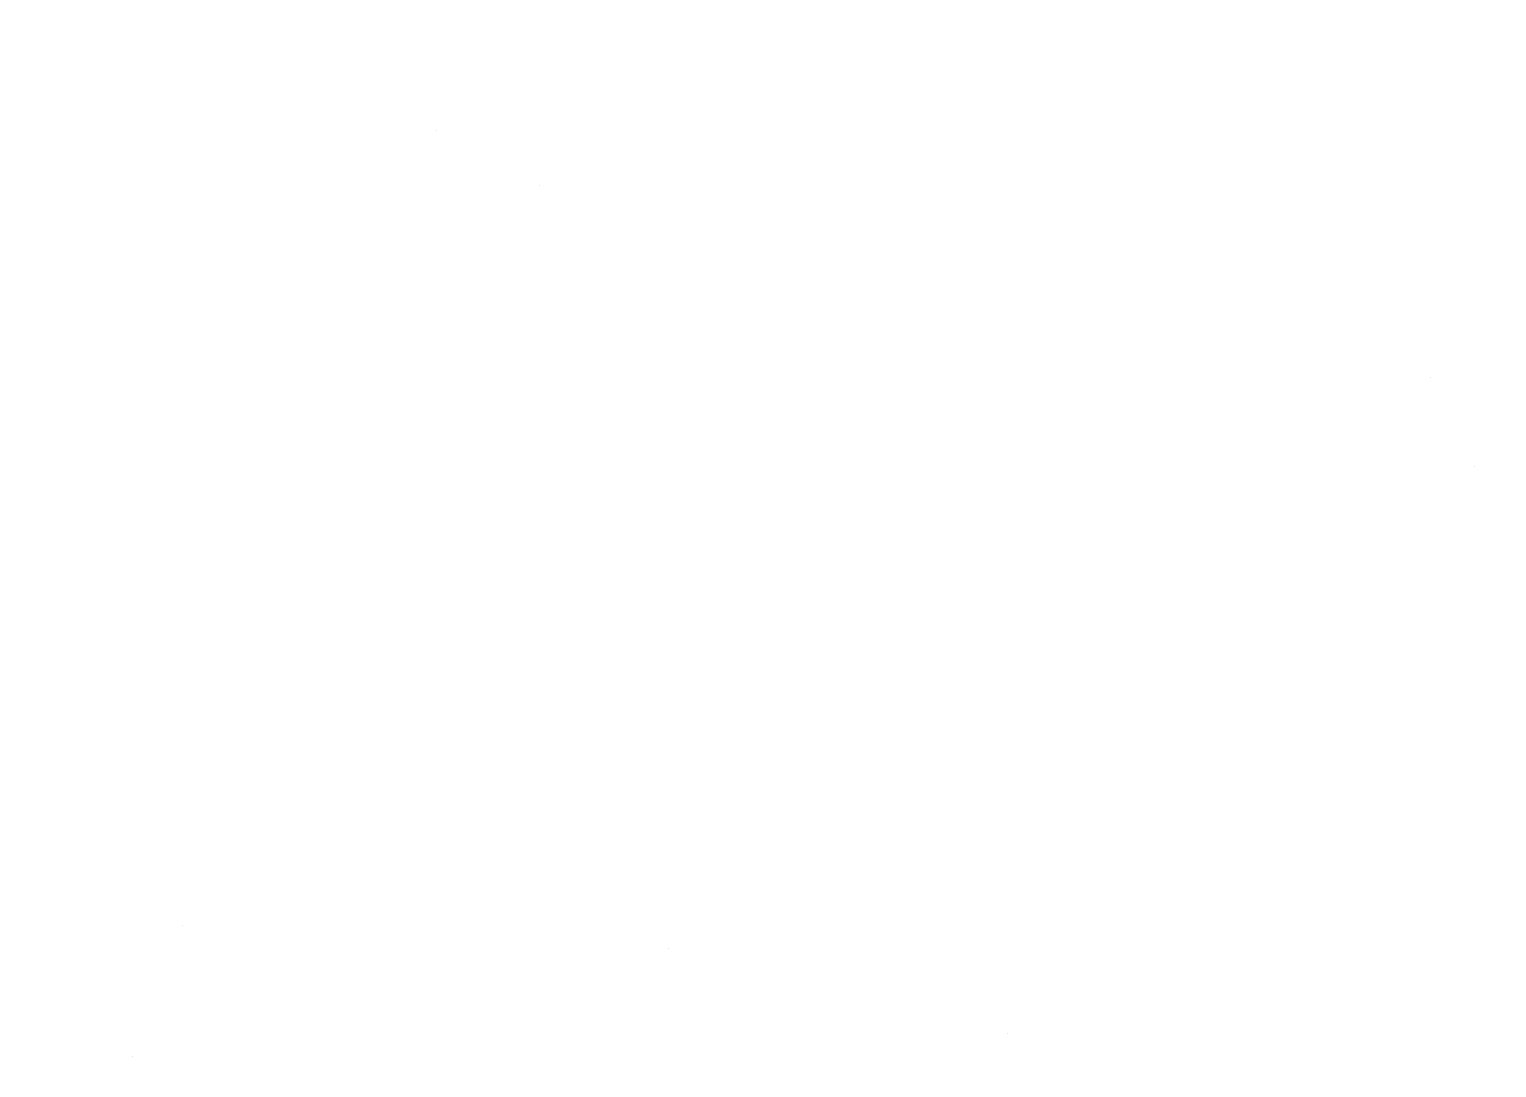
# Model space of a CAD drawing. Extents: x 0.2 to 49.5, y 17.6 to 52.5.
# Drawn here: x 41.946 to 43.471, y 20.409 to 21.488 of the extents above; entities that cross this region are included whole.
import ezdxf

# ---------------------------------------------------------------- set-up
doc = ezdxf.new("R2010")
doc.units = 0
doc.layers.get('0').update_dxf_attribs({"linetype": 'CONTINUOUS'})

msp = doc.modelspace()

# ---------------------------------------------------------------- linework, layer by layer
at = {"color": 7, "const_width": 0.0000000783}
for points in [[(42.1074, 21.3145), (42.1106, 21.2929), (42.1046, 21.2917), (42.099, 21.2909), (42.0939, 21.2907), (42.0865, 21.2912), (42.0803, 21.2926), (42.0753, 21.2949), (42.0713, 21.298), (42.0682, 21.3017), (42.066, 21.306), (42.0645, 21.3123), (42.0636, 21.3219), (42.0633, 21.3349), (42.0633, 21.4181), (42.0471, 21.4181), (42.0471, 21.4372), (42.0633, 21.4372), (42.0633, 21.473), (42.0852, 21.4877), (42.0852, 21.4372), (42.1074, 21.4372), (42.1074, 21.4181), (42.0852, 21.4181), (42.0852, 21.3336), (42.0854, 21.3274), (42.0857, 21.3229), (42.0864, 21.3201), (42.0873, 21.3182), (42.0886, 21.3166), (42.0902, 21.3153), (42.0922, 21.3143), (42.0947, 21.3138), (42.0977, 21.3136), (42.1004, 21.3137), (42.1037, 21.314), (42.1074, 21.3145)], [(42.218, 21.3392), (42.2408, 21.336), (42.2362, 21.3223), (42.2296, 21.3109), (42.2209, 21.3016), (42.2102, 21.2948), (42.1978, 21.2907), (42.1836, 21.2893), (42.1659, 21.2915), (42.1508, 21.298), (42.1383, 21.3089), (42.1291, 21.3236), (42.1235, 21.3419), (42.1216, 21.3637), (42.1235, 21.3862), (42.1291, 21.405), (42.1385, 21.4203), (42.1509, 21.4315), (42.1655, 21.4382), (42.1824, 21.4404), (42.1987, 21.4382), (42.2129, 21.4317), (42.225, 21.4207), (42.2342, 21.4058), (42.2397, 21.3872), (42.2416, 21.3652), (42.2416, 21.3635), (42.2415, 21.3613), (42.2414, 21.3586), (42.1444, 21.3586), (42.1463, 21.344), (42.1503, 21.3318), (42.1565, 21.3221), (42.1644, 21.3151), (42.1735, 21.3109), (42.1837, 21.3095), (42.1914, 21.3103), (42.1983, 21.3126), (42.2044, 21.3166), (42.2098, 21.3222), (42.2143, 21.3297), (42.218, 21.3392)], [(42.2683, 21.2926), (42.2683, 21.4372), (42.2881, 21.4372), (42.2881, 21.4153), (42.2931, 21.4243), (42.2977, 21.4311), (42.3022, 21.4355), (42.3066, 21.4383), (42.3113, 21.4399), (42.3163, 21.4404), (42.3238, 21.4396), (42.3313, 21.4369), (42.339, 21.4325), (42.3314, 21.4098), (42.326, 21.4128), (42.3206, 21.4145), (42.3152, 21.4151), (42.3106, 21.4146), (42.3062, 21.413), (42.3022, 21.4103), (42.2987, 21.4066), (42.296, 21.4022), (42.294, 21.3969), (42.292, 21.3879), (42.2907, 21.3784), (42.2903, 21.3683), (42.2903, 21.2926), (42.2683, 21.2926)], [(42.437, 21.3456), (42.4587, 21.3424), (42.4551, 21.327), (42.449, 21.314), (42.4405, 21.3034), (42.43, 21.2956), (42.418, 21.2909), (42.4045, 21.2893), (42.3879, 21.2915), (42.3736, 21.2979), (42.3616, 21.3087), (42.3526, 21.3235), (42.3472, 21.3421), (42.3453, 21.3643), (42.3461, 21.3793), (42.3485, 21.393), (42.3523, 21.4053), (42.3578, 21.416), (42.3649, 21.4248), (42.3736, 21.4317), (42.3834, 21.4365), (42.3937, 21.4395), (42.4047, 21.4404), (42.4179, 21.4391), (42.4295, 21.4351), (42.4393, 21.4285), (42.4472, 21.4195), (42.453, 21.4082), (42.4566, 21.3947), (42.4352, 21.391), (42.4326, 21.3999), (42.429, 21.4072), (42.4243, 21.4129), (42.4188, 21.417), (42.4125, 21.4195), (42.4055, 21.4203), (42.3951, 21.4188), (42.3861, 21.4144), (42.3784, 21.407), (42.3726, 21.3965), (42.3692, 21.3825), (42.368, 21.365), (42.3691, 21.3474), (42.3725, 21.3333), (42.3781, 21.3227), (42.3854, 21.3153), (42.3942, 21.3109), (42.4043, 21.3095), (42.4125, 21.3105), (42.4197, 21.3134), (42.426, 21.3183), (42.4311, 21.3253), (42.4347, 21.3344), (42.437, 21.3456)], [(42.5666, 21.3392), (42.5894, 21.336), (42.5848, 21.3223), (42.5781, 21.3109), (42.5694, 21.3016), (42.5588, 21.2948), (42.5464, 21.2907), (42.5322, 21.2893), (42.5145, 21.2915), (42.4994, 21.298), (42.4869, 21.3089), (42.4776, 21.3236), (42.4721, 21.3419), (42.4702, 21.3637), (42.4721, 21.3862), (42.4777, 21.405), (42.4871, 21.4203), (42.4995, 21.4315), (42.5141, 21.4382), (42.531, 21.4404), (42.5473, 21.4382), (42.5615, 21.4317), (42.5736, 21.4207), (42.5828, 21.4058), (42.5883, 21.3872), (42.5902, 21.3652), (42.5901, 21.3635), (42.5901, 21.3613), (42.59, 21.3586), (42.493, 21.3586), (42.4949, 21.344), (42.4989, 21.3318), (42.5051, 21.3221), (42.513, 21.3151), (42.5221, 21.3109), (42.5323, 21.3095), (42.54, 21.3103), (42.5469, 21.3126), (42.553, 21.3166), (42.5584, 21.3222), (42.5629, 21.3297), (42.5666, 21.3392)], [(42.6169, 21.2926), (42.6169, 21.4372), (42.6367, 21.4372), (42.6367, 21.4153), (42.6417, 21.4243), (42.6463, 21.4311), (42.6507, 21.4355), (42.6552, 21.4383), (42.6599, 21.4399), (42.6649, 21.4404), (42.6724, 21.4396), (42.6799, 21.4369), (42.6876, 21.4325), (42.68, 21.4098), (42.6746, 21.4128), (42.6692, 21.4145), (42.6638, 21.4151), (42.6591, 21.4146), (42.6548, 21.413), (42.6508, 21.4103), (42.6473, 21.4066), (42.6446, 21.4022), (42.6426, 21.3969), (42.6406, 21.3879), (42.6393, 21.3784), (42.6389, 21.3683), (42.6389, 21.2926), (42.6169, 21.2926)], [(42.7856, 21.3104), (42.7775, 21.3035), (42.7697, 21.298), (42.762, 21.2941), (42.7543, 21.2914), (42.7462, 21.2899), (42.7377, 21.2893), (42.7245, 21.2906), (42.7135, 21.2945), (42.7047, 21.301), (42.6983, 21.3094), (42.6945, 21.3194), (42.6932, 21.3307), (42.6937, 21.3376), (42.6951, 21.3441), (42.6975, 21.3501), (42.7007, 21.3556), (42.7045, 21.3603), (42.7089, 21.3642), (42.7138, 21.3675), (42.7191, 21.3701), (42.7248, 21.3722), (42.7299, 21.3735), (42.7364, 21.3747), (42.7444, 21.3759), (42.7607, 21.3784), (42.7738, 21.3812), (42.7837, 21.3844), (42.7838, 21.3873), (42.7839, 21.3894), (42.7839, 21.3907), (42.7832, 21.3997), (42.7811, 21.4068), (42.7776, 21.4119), (42.7711, 21.4165), (42.7627, 21.4192), (42.7525, 21.4202), (42.743, 21.4195), (42.7354, 21.4175), (42.7295, 21.4141), (42.725, 21.409), (42.7214, 21.4019), (42.7186, 21.3927), (42.697, 21.3959), (42.6994, 21.4055), (42.7026, 21.4138), (42.7067, 21.4208), (42.7118, 21.4266), (42.7183, 21.4314), (42.7262, 21.4353), (42.7351, 21.4382), (42.7449, 21.4399), (42.7557, 21.4404), (42.7661, 21.44), (42.7751, 21.4385), (42.7828, 21.4361), (42.7891, 21.4329), (42.7942, 21.4293), (42.7981, 21.4251), (42.801, 21.4203), (42.8033, 21.4148), (42.8049, 21.4084), (42.8056, 21.4032), (42.8059, 21.3956), (42.806, 21.3858), (42.806, 21.3532), (42.8062, 21.3332), (42.8067, 21.3188), (42.8075, 21.31), (42.8087, 21.304), (42.8106, 21.2982), (42.813, 21.2926), (42.79, 21.2926), (42.788, 21.298), (42.7865, 21.3039), (42.7856, 21.3104)], [(42.8314, 21.3357), (42.8532, 21.3396), (42.8552, 21.3306), (42.8586, 21.3232), (42.8634, 21.3172), (42.8698, 21.3129), (42.8776, 21.3103), (42.8869, 21.3095), (42.8962, 21.3102), (42.9037, 21.3125), (42.9095, 21.3163), (42.9135, 21.3212), (42.916, 21.3266), (42.9168, 21.3325), (42.9161, 21.3376), (42.9139, 21.342), (42.9103, 21.3456), (42.9058, 21.3479), (42.8983, 21.3507), (42.8878, 21.3539), (42.8733, 21.3582), (42.862, 21.3621), (42.8541, 21.3656), (42.8484, 21.3694), (42.8437, 21.374), (42.8399, 21.3794), (42.8372, 21.3854), (42.8356, 21.3919), (42.8351, 21.3988), (42.8355, 21.4051), (42.8369, 21.411), (42.8391, 21.4167), (42.842, 21.4219), (42.8457, 21.4264), (42.8499, 21.4304), (42.8538, 21.433), (42.8584, 21.4354), (42.8639, 21.4375), (42.87, 21.4391), (42.8764, 21.4401), (42.883, 21.4404), (42.8928, 21.4399), (42.9018, 21.4383), (42.9099, 21.4355), (42.9169, 21.4319), (42.9226, 21.4275), (42.927, 21.4223), (42.9303, 21.4161), (42.9328, 21.4086), (42.9346, 21.3999), (42.913, 21.3966), (42.9114, 21.4035), (42.9086, 21.4093), (42.9045, 21.414), (42.8992, 21.4175), (42.8925, 21.4196), (42.8846, 21.4203), (42.8754, 21.4197), (42.8682, 21.4178), (42.8629, 21.4147), (42.8593, 21.4108), (42.8571, 21.4064), (42.8564, 21.4016), (42.8567, 21.3986), (42.8576, 21.3957), (42.8591, 21.3931), (42.8612, 21.3906), (42.8641, 21.3884), (42.8676, 21.3865), (42.8712, 21.3852), (42.8777, 21.3831), (42.887, 21.3803), (42.9011, 21.3759), (42.9119, 21.3721), (42.9197, 21.3689), (42.9254, 21.3655), (42.9303, 21.3612), (42.9342, 21.356), (42.9371, 21.35), (42.9389, 21.343), (42.9395, 21.3351), (42.9388, 21.3271), (42.9366, 21.3194), (42.933, 21.312), (42.9281, 21.3053), (42.9219, 21.2997), (42.9145, 21.2952), (42.906, 21.292), (42.8969, 21.29), (42.887, 21.2893), (42.8715, 21.2906), (42.8586, 21.2945), (42.8484, 21.301), (42.8406, 21.3101), (42.8349, 21.3217), (42.8314, 21.3357)], [(41.9435, 21.4293), (41.9474, 21.4251), (41.9503, 21.4203), (41.9526, 21.4148), (41.9542, 21.4084), (41.9549, 21.4032), (41.9552, 21.3956), (41.9553, 21.3858), (41.9553, 21.3532), (41.9555, 21.3332), (41.956, 21.3188), (41.9568, 21.31), (41.958, 21.304), (41.9599, 21.2982), (41.9623, 21.2926), (41.9393, 21.2926)], [(42.2183, 21.3788), (42.2167, 21.3899), (42.2139, 21.399), (42.21, 21.4061), (42.2022, 21.414), (42.1931, 21.4187), (42.1826, 21.4203), (42.173, 21.419), (42.1645, 21.4153), (42.1571, 21.409), (42.1512, 21.4006), (42.1474, 21.3905), (42.1456, 21.3788), (42.2183, 21.3788)], [(42.5669, 21.3788), (42.5653, 21.3899), (42.5625, 21.399), (42.5585, 21.4061), (42.5508, 21.414), (42.5417, 21.4187), (42.5312, 21.4203), (42.5216, 21.419), (42.5131, 21.4153), (42.5057, 21.409), (42.4998, 21.4006), (42.496, 21.3905), (42.4942, 21.3788), (42.5669, 21.3788)], [(42.7837, 21.3652), (42.7744, 21.3617), (42.7624, 21.3586), (42.7477, 21.3559), (42.7395, 21.3544), (42.7331, 21.3528), (42.7285, 21.351), (42.725, 21.3489), (42.7221, 21.3462), (42.7198, 21.343), (42.7181, 21.3394), (42.7171, 21.3355), (42.7167, 21.3314), (42.7175, 21.3252), (42.7197, 21.3198), (42.7234, 21.3151), (42.7285, 21.3114), (42.7351, 21.3092), (42.7429, 21.3085), (42.7511, 21.3092), (42.7587, 21.3113), (42.7656, 21.3147), (42.7716, 21.3194), (42.7765, 21.325), (42.7802, 21.3317), (42.7822, 21.3381), (42.7834, 21.3462), (42.7837, 21.3562), (42.7837, 21.3652)], [(42.3795, 20.9991), (42.3795, 21.1987), (42.4016, 21.1987), (42.4016, 20.9991), (42.3795, 20.9991)], [(42.023, 21.0714), (42.0252, 21.0958), (42.0319, 21.1157), (42.0431, 21.1309), (42.0551, 21.1398), (42.0687, 21.1452), (42.084, 21.1469), (42.1008, 21.1448), (42.1154, 21.1383), (42.1279, 21.1274), (42.1373, 21.1127), (42.143, 21.0947), (42.1449, 21.0734), (42.1441, 21.0561), (42.1415, 21.0415), (42.1374, 21.0295), (42.1316, 21.0196), (42.1243, 21.0114), (42.1154, 21.0047), (42.1055, 20.9998), (42.0951, 20.9968), (42.084, 20.9958), (42.0669, 20.998), (42.0522, 21.0045), (42.0398, 21.0153), (42.0305, 21.0302), (42.0249, 21.0489), (42.023, 21.0714)], [(42.3295, 21.0457), (42.3523, 21.0425), (42.3477, 21.0288), (42.3411, 21.0173), (42.3324, 21.0081), (42.3217, 21.0013), (42.3093, 20.9972), (42.2951, 20.9958), (42.2774, 20.998), (42.2623, 21.0045), (42.2498, 21.0154), (42.2405, 21.0301), (42.235, 21.0484), (42.2331, 21.0702), (42.235, 21.0927), (42.2406, 21.1115), (42.25, 21.1268), (42.2624, 21.138), (42.277, 21.1447), (42.2939, 21.1469), (42.3102, 21.1447), (42.3244, 21.1382), (42.3365, 21.1272), (42.3457, 21.1123), (42.3512, 21.0937), (42.3531, 21.0717), (42.3531, 21.07), (42.353, 21.0678), (42.3529, 21.0651), (42.2559, 21.0651), (42.2578, 21.0505), (42.2618, 21.0383), (42.268, 21.0286), (42.2759, 21.0216), (42.285, 21.0174), (42.2952, 21.016), (42.3029, 21.0168), (42.3098, 21.0191), (42.3159, 21.0231), (42.3213, 21.0287), (42.3258, 21.0362), (42.3295, 21.0457)], [(42.5908, 20.9991), (42.5908, 21.0203), (42.5794, 21.0067), (42.5657, 20.9985), (42.5495, 20.9958), (42.542, 20.9964), (42.5348, 20.998), (42.528, 21.0007), (42.5219, 21.0043), (42.5169, 21.0084), (42.5131, 21.013), (42.5102, 21.0184), (42.508, 21.0244), (42.5063, 21.0312), (42.5056, 21.037), (42.5051, 21.0446), (42.505, 21.0541), (42.505, 21.1437), (42.5271, 21.1437), (42.5271, 21.0635), (42.5272, 21.0521), (42.5277, 21.0435), (42.5284, 21.0376), (42.5303, 21.0316), (42.5332, 21.0266), (42.5372, 21.0224), (42.5421, 21.0194), (42.5476, 21.0175), (42.5539, 21.0169), (42.5604, 21.0176), (42.5666, 21.0194), (42.5725, 21.0226), (42.5777, 21.0268), (42.5819, 21.0319), (42.5848, 21.038), (42.5868, 21.0454), (42.588, 21.0548), (42.5884, 21.0662), (42.5884, 21.1437), (42.6105, 21.1437), (42.6105, 20.9991), (42.5908, 20.9991)], [(42.6362, 21.0422), (42.658, 21.0461), (42.66, 21.0371), (42.6634, 21.0297), (42.6683, 21.0237), (42.6746, 21.0194), (42.6824, 21.0168), (42.6917, 21.016), (42.701, 21.0167), (42.7085, 21.019), (42.7143, 21.0228), (42.7184, 21.0277), (42.7208, 21.0331), (42.7216, 21.039), (42.7209, 21.0441), (42.7187, 21.0485), (42.7151, 21.052), (42.7106, 21.0544), (42.7031, 21.0572), (42.6926, 21.0604), (42.6781, 21.0647), (42.6669, 21.0686), (42.659, 21.0721), (42.6532, 21.0759), (42.6485, 21.0804), (42.6447, 21.0859), (42.6421, 21.0919), (42.6404, 21.0984), (42.6399, 21.1053), (42.6403, 21.1116), (42.6417, 21.1175), (42.6439, 21.1232), (42.6469, 21.1284), (42.6505, 21.1329), (42.6547, 21.1369), (42.6586, 21.1395), (42.6632, 21.1419), (42.6688, 21.144), (42.6748, 21.1456), (42.6812, 21.1466), (42.6878, 21.1469), (42.6976, 21.1464), (42.7066, 21.1448), (42.7147, 21.142), (42.7217, 21.1384), (42.7274, 21.134), (42.7318, 21.1288), (42.7351, 21.1226), (42.7376, 21.1151), (42.7394, 21.1064), (42.7178, 21.1031), (42.7162, 21.11), (42.7134, 21.1158), (42.7093, 21.1205), (42.704, 21.124), (42.6973, 21.1261), (42.6894, 21.1268), (42.6802, 21.1262), (42.673, 21.1243), (42.6677, 21.1212), (42.6641, 21.1173), (42.6619, 21.1129), (42.6612, 21.1081), (42.6615, 21.1051), (42.6624, 21.1022), (42.6639, 21.0996), (42.6661, 21.0971), (42.6689, 21.0949), (42.6724, 21.093), (42.676, 21.0917), (42.6825, 21.0896), (42.6919, 21.0868), (42.7059, 21.0824), (42.7168, 21.0786), (42.7245, 21.0754), (42.7302, 21.072), (42.7351, 21.0677), (42.739, 21.0625), (42.742, 21.0565), (42.7437, 21.0495), (42.7443, 21.0416), (42.7436, 21.0336), (42.7414, 21.0259), (42.7379, 21.0185), (42.7329, 21.0118), (42.7268, 21.0062), (42.7193, 21.0017), (42.7109, 20.9985), (42.7017, 20.9965), (42.6919, 20.9958), (42.6763, 20.9971), (42.6634, 21.001), (42.6532, 21.0075), (42.6454, 21.0166), (42.6397, 21.0282), (42.6362, 21.0422)], [(42.7623, 21.0714), (42.7645, 21.0958), (42.7712, 21.1157), (42.7824, 21.1309), (42.7944, 21.1398), (42.808, 21.1452), (42.8233, 21.1469), (42.8401, 21.1448), (42.8547, 21.1383), (42.8672, 21.1274), (42.8766, 21.1127), (42.8823, 21.0947), (42.8842, 21.0734), (42.8834, 21.0561), (42.8809, 21.0415), (42.8767, 21.0295), (42.8709, 21.0196), (42.8636, 21.0114), (42.8547, 21.0047), (42.8449, 20.9998), (42.8344, 20.9968), (42.8233, 20.9958), (42.8063, 20.998), (42.7915, 21.0045), (42.7792, 21.0153), (42.7698, 21.0302), (42.7642, 21.0489), (42.7623, 21.0714)], [(42.9798, 20.9437), (42.9798, 21.1437), (42.9999, 21.1437), (42.9999, 21.1249), (43.0048, 21.1316), (43.0102, 21.1371), (43.0159, 21.1414), (43.0223, 21.1445), (43.0295, 21.1463), (43.0376, 21.1469), (43.0483, 21.1459), (43.0581, 21.1427), (43.067, 21.1374), (43.0748, 21.1302), (43.0812, 21.1212), (43.0863, 21.1105), (43.0899, 21.0986), (43.092, 21.0859), (43.0928, 21.0725), (43.092, 21.0582), (43.0896, 21.0448), (43.0856, 21.0325), (43.0801, 21.0216), (43.0731, 21.0125), (43.0648, 21.0053), (43.0555, 21), (43.0459, 20.9969), (43.036, 20.9958), (43.0289, 20.9964), (43.0223, 20.9981), (43.0162, 21.001), (43.0107, 21.0047), (43.0059, 21.0091), (43.0018, 21.0141), (43.0018, 20.9437), (42.9798, 20.9437)], [(43.2043, 21.0169), (43.1962, 21.01), (43.1883, 21.0045), (43.1807, 21.0006), (43.1729, 20.9979), (43.1648, 20.9964), (43.1563, 20.9958), (43.1432, 20.9971), (43.1322, 21.001), (43.1234, 21.0075), (43.117, 21.0159), (43.1131, 21.0259), (43.1119, 21.0372), (43.1124, 21.0441), (43.1138, 21.0506), (43.1162, 21.0566), (43.1194, 21.0621), (43.1232, 21.0668), (43.1276, 21.0707), (43.1325, 21.074), (43.1378, 21.0766), (43.1435, 21.0787), (43.1485, 21.08), (43.1551, 21.0812), (43.1631, 21.0824), (43.1793, 21.0849), (43.1924, 21.0877), (43.2024, 21.0908), (43.2025, 21.0938), (43.2025, 21.0959), (43.2025, 21.0972), (43.2018, 21.1062), (43.1998, 21.1133), (43.1963, 21.1183), (43.1897, 21.123), (43.1814, 21.1257), (43.1712, 21.1267), (43.1617, 21.126), (43.154, 21.124), (43.1482, 21.1206), (43.1437, 21.1155), (43.14, 21.1084), (43.1372, 21.0992), (43.1157, 21.1024), (43.1181, 21.112), (43.1213, 21.1203), (43.1253, 21.1273), (43.1305, 21.1331), (43.137, 21.1379), (43.1448, 21.1418), (43.1538, 21.1447), (43.1636, 21.1464), (43.1744, 21.1469), (43.1848, 21.1465), (43.1938, 21.145), (43.2014, 21.1426), (43.2078, 21.1394), (43.2129, 21.1358), (43.2168, 21.1316), (43.2197, 21.1268), (43.222, 21.1213), (43.2236, 21.1149), (43.2242, 21.1097), (43.2246, 21.1021), (43.2247, 21.0923), (43.2247, 21.0597), (43.2249, 21.0397), (43.2253, 21.0253), (43.2261, 21.0164), (43.2274, 21.0105), (43.2292, 21.0047), (43.2317, 20.9991), (43.2087, 20.9991), (43.2067, 21.0045), (43.2052, 21.0104), (43.2043, 21.0169)], [(43.2587, 20.9991), (43.2587, 21.1437), (43.2785, 21.1437), (43.2785, 21.1218), (43.2834, 21.1308), (43.2881, 21.1376), (43.2925, 21.142), (43.297, 21.1448), (43.3017, 21.1464), (43.3067, 21.1469), (43.3142, 21.1461), (43.3217, 21.1434), (43.3294, 21.139), (43.3218, 21.1163), (43.3164, 21.1193), (43.311, 21.121), (43.3056, 21.1216), (43.3009, 21.1211), (43.2966, 21.1195), (43.2926, 21.1168), (43.2891, 21.1131), (43.2864, 21.1087), (43.2844, 21.1034), (43.2823, 21.0944), (43.2811, 21.0849), (43.2807, 21.0748), (43.2807, 20.9991), (43.2587, 20.9991)], [(43.4274, 21.0169), (43.4193, 21.01), (43.4114, 21.0045), (43.4038, 21.0006), (43.396, 20.9979), (43.3879, 20.9964), (43.3795, 20.9958), (43.3663, 20.9971), (43.3553, 21.001), (43.3465, 21.0075), (43.3401, 21.0159), (43.3363, 21.0259), (43.335, 21.0372), (43.3355, 21.0441), (43.3369, 21.0506), (43.3393, 21.0566), (43.3425, 21.0621), (43.3463, 21.0668), (43.3507, 21.0707), (43.3556, 21.074), (43.3609, 21.0766), (43.3666, 21.0787), (43.3717, 21.08), (43.3782, 21.0812), (43.3862, 21.0824), (43.4024, 21.0849), (43.4156, 21.0877), (43.4255, 21.0908), (43.4256, 21.0938), (43.4256, 21.0959), (43.4257, 21.0972), (43.425, 21.1062), (43.4229, 21.1133), (43.4194, 21.1183), (43.4129, 21.123), (43.4045, 21.1257), (43.3943, 21.1267), (43.3848, 21.126), (43.3772, 21.124), (43.3713, 21.1206), (43.3668, 21.1155), (43.3632, 21.1084), (43.3604, 21.0992), (43.3388, 21.1024), (43.3412, 21.112), (43.3444, 21.1203), (43.3485, 21.1273), (43.3536, 21.1331), (43.3601, 21.1379), (43.3679, 21.1418), (43.3769, 21.1447), (43.3867, 21.1464), (43.3975, 21.1469), (43.4079, 21.1465), (43.4169, 21.145), (43.4246, 21.1426), (43.4309, 21.1394), (43.436, 21.1358), (43.4399, 21.1316), (43.4428, 21.1268), (43.4451, 21.1213), (43.4467, 21.1149), (43.4473, 21.1097), (43.4477, 21.1021), (43.4478, 21.0923), (43.4478, 21.0597), (43.448, 21.0397), (43.4485, 21.0253), (43.4492, 21.0164), (43.4505, 21.0105), (43.4523, 21.0047), (43.4548, 20.9991), (43.4318, 20.9991), (43.4298, 21.0045), (43.4283, 21.0104), (43.4274, 21.0169)], [(42.0457, 21.0714), (42.0469, 21.0544), (42.0505, 21.0406), (42.0566, 21.0298), (42.0645, 21.0221), (42.0736, 21.0175), (42.084, 21.016), (42.0943, 21.0175), (42.1034, 21.0221), (42.1113, 21.0299), (42.1174, 21.0407), (42.121, 21.0548), (42.1222, 21.0722), (42.121, 21.0886), (42.1174, 21.1022), (42.1113, 21.1128), (42.1034, 21.1205), (42.0943, 21.1251), (42.084, 21.1267), (42.0736, 21.1251), (42.0645, 21.1205), (42.0566, 21.1129), (42.0505, 21.1022), (42.0469, 21.0883), (42.0457, 21.0714)], [(42.3298, 21.0853), (42.3282, 21.0964), (42.3254, 21.1055), (42.3215, 21.1126), (42.3137, 21.1205), (42.3046, 21.1252), (42.2941, 21.1268), (42.2845, 21.1255), (42.276, 21.1218), (42.2686, 21.1155), (42.2627, 21.1071), (42.2589, 21.097), (42.2571, 21.0853), (42.3298, 21.0853)], [(42.785, 21.0714), (42.7862, 21.0544), (42.7898, 21.0406), (42.7959, 21.0298), (42.8038, 21.0221), (42.8129, 21.0175), (42.8233, 21.016), (42.8337, 21.0175), (42.8428, 21.0221), (42.8506, 21.0299), (42.8567, 21.0407), (42.8603, 21.0548), (42.8616, 21.0722), (42.8603, 21.0886), (42.8567, 21.1022), (42.8506, 21.1128), (42.8427, 21.1205), (42.8336, 21.1251), (42.8233, 21.1267), (42.8129, 21.1251), (42.8038, 21.1205), (42.7959, 21.1129), (42.7898, 21.1022), (42.7862, 21.0883), (42.785, 21.0714)], [(42.9998, 21.0706), (43.0009, 21.0536), (43.0043, 21.0398), (43.0099, 21.0293), (43.0172, 21.0219), (43.0254, 21.0175), (43.0346, 21.016), (43.0439, 21.0175), (43.0523, 21.0221), (43.0597, 21.0298), (43.0656, 21.0407), (43.069, 21.055), (43.0702, 21.0726), (43.0691, 21.0895), (43.0657, 21.1033), (43.06, 21.114), (43.0527, 21.1216), (43.0446, 21.1262), (43.0355, 21.1277), (43.0265, 21.1261), (43.0182, 21.1212), (43.0106, 21.1131), (43.0046, 21.1019), (43.001, 21.0877), (42.9998, 21.0706)], [(43.2024, 21.0717), (43.1931, 21.0682), (43.1811, 21.0651), (43.1664, 21.0624), (43.1582, 21.0609), (43.1518, 21.0592), (43.1472, 21.0575), (43.1437, 21.0554), (43.1408, 21.0527), (43.1385, 21.0495), (43.1368, 21.0459), (43.1357, 21.042), (43.1354, 21.0379), (43.1361, 21.0317), (43.1384, 21.0263), (43.1421, 21.0216), (43.1472, 21.0179), (43.1537, 21.0157), (43.1616, 21.015), (43.1698, 21.0157), (43.1774, 21.0178), (43.1843, 21.0212), (43.1903, 21.0259), (43.1952, 21.0315), (43.1989, 21.0382), (43.2008, 21.0446), (43.202, 21.0527), (43.2024, 21.0627), (43.2024, 21.0717)], [(43.4255, 21.0717), (43.4162, 21.0682), (43.4042, 21.0651), (43.3895, 21.0624), (43.3813, 21.0609), (43.3749, 21.0592), (43.3703, 21.0575), (43.3668, 21.0554), (43.3639, 21.0527), (43.3616, 21.0495), (43.3599, 21.0459), (43.3589, 21.042), (43.3585, 21.0379), (43.3593, 21.0317), (43.3615, 21.0263), (43.3652, 21.0216), (43.3703, 21.0179), (43.3768, 21.0157), (43.3847, 21.015), (43.3929, 21.0157), (43.4005, 21.0178), (43.4074, 21.0212), (43.4134, 21.0259), (43.4183, 21.0315), (43.422, 21.0382), (43.424, 21.0446), (43.4251, 21.0527), (43.4255, 21.0627), (43.4255, 21.0717)], [(42.0225, 20.7056), (42.0225, 20.8311), (42.003, 20.8311), (42.003, 20.8502), (42.0225, 20.8502), (42.0225, 20.8656), (42.0228, 20.8744), (42.0235, 20.8816), (42.0248, 20.8872), (42.0275, 20.8932), (42.0312, 20.8983), (42.036, 20.9027), (42.0421, 20.9059), (42.0496, 20.9079), (42.0585, 20.9086), (42.0649, 20.9083), (42.0718, 20.9075), (42.0791, 20.9061), (42.0758, 20.8847), (42.0713, 20.8855), (42.067, 20.886), (42.0628, 20.8861), (42.0568, 20.8856), (42.052, 20.884), (42.0486, 20.8813), (42.0463, 20.8772), (42.0449, 20.8713), (42.0444, 20.8635), (42.0444, 20.8502), (42.0698, 20.8502), (42.0698, 20.8311), (42.0444, 20.8311), (42.0444, 20.7056), (42.0225, 20.7056)], [(42.0871, 20.877), (42.0871, 20.9052), (42.1091, 20.9052), (42.1091, 20.877), (42.0871, 20.877)], [(42.4776, 20.877), (42.4776, 20.9052), (42.4996, 20.9052), (42.4996, 20.877), (42.4776, 20.877)], [(42.8815, 20.7056), (42.8815, 20.9052), (42.9036, 20.9052), (42.9036, 20.7056), (42.8815, 20.7056)], [(42.0871, 20.8502), (42.1091, 20.8502), (42.1091, 20.7056), (42.0871, 20.7056), (42.0871, 20.8502)], [(42.1427, 20.7056), (42.1427, 20.8502), (42.1625, 20.8502), (42.1625, 20.8296), (42.1735, 20.8428), (42.1873, 20.8508), (42.204, 20.8534), (42.2116, 20.8529), (42.2188, 20.8514), (42.2256, 20.8487), (42.2316, 20.8453), (42.2365, 20.8412), (42.2403, 20.8364), (42.2433, 20.831), (42.2456, 20.825), (42.2472, 20.8183), (42.2479, 20.8126), (42.2483, 20.8047), (42.2484, 20.7945), (42.2484, 20.7056), (42.2264, 20.7056), (42.2264, 20.7935), (42.2261, 20.8027), (42.2252, 20.8101), (42.2238, 20.8159), (42.2216, 20.8205), (42.2186, 20.8245), (42.2147, 20.8278), (42.2101, 20.8302), (42.2049, 20.8317), (42.1993, 20.8322), (42.1903, 20.8311), (42.1822, 20.8278), (42.175, 20.8223), (42.1693, 20.8137), (42.1659, 20.8011), (42.1647, 20.7846), (42.1647, 20.7056), (42.1427, 20.7056)], [(42.3431, 20.7487), (42.365, 20.7526), (42.3669, 20.7436), (42.3703, 20.7362), (42.3752, 20.7302), (42.3815, 20.7259), (42.3893, 20.7233), (42.3986, 20.7225), (42.4079, 20.7232), (42.4154, 20.7255), (42.4212, 20.7293), (42.4253, 20.7342), (42.4277, 20.7396), (42.4285, 20.7455), (42.4278, 20.7506), (42.4257, 20.755), (42.4221, 20.7585), (42.4175, 20.7609), (42.41, 20.7637), (42.3995, 20.7669), (42.385, 20.7712), (42.3738, 20.7751), (42.3659, 20.7786), (42.3601, 20.7824), (42.3554, 20.7869), (42.3517, 20.7924), (42.349, 20.7984), (42.3474, 20.8049), (42.3468, 20.8118), (42.3473, 20.8181), (42.3486, 20.824), (42.3508, 20.8297), (42.3538, 20.8349), (42.3574, 20.8394), (42.3616, 20.8434), (42.3655, 20.846), (42.3702, 20.8484), (42.3757, 20.8505), (42.3817, 20.8521), (42.3881, 20.8531), (42.3947, 20.8534), (42.4045, 20.8529), (42.4135, 20.8513), (42.4216, 20.8485), (42.4287, 20.8449), (42.4344, 20.8405), (42.4387, 20.8353), (42.442, 20.8291), (42.4445, 20.8216), (42.4463, 20.8129), (42.4247, 20.8096), (42.4231, 20.8165), (42.4203, 20.8223), (42.4162, 20.827), (42.4109, 20.8305), (42.4042, 20.8326), (42.3963, 20.8333), (42.3872, 20.8327), (42.3799, 20.8308), (42.3746, 20.8277), (42.371, 20.8238), (42.3689, 20.8194), (42.3681, 20.8146), (42.3684, 20.8116), (42.3693, 20.8087), (42.3708, 20.8061), (42.373, 20.8036), (42.3758, 20.8014), (42.3793, 20.7995), (42.3829, 20.7982), (42.3894, 20.7961), (42.3988, 20.7933), (42.4128, 20.7889), (42.4237, 20.7851), (42.4314, 20.7819), (42.4371, 20.7785), (42.442, 20.7742), (42.4459, 20.769), (42.4489, 20.763), (42.4506, 20.756), (42.4512, 20.7481), (42.4505, 20.7401), (42.4484, 20.7324), (42.4448, 20.725), (42.4399, 20.7183), (42.4337, 20.7127), (42.4262, 20.7082), (42.4178, 20.705), (42.4086, 20.703), (42.3988, 20.7023), (42.3832, 20.7036), (42.3703, 20.7075), (42.3601, 20.714), (42.3523, 20.7231), (42.3467, 20.7347), (42.3431, 20.7487)], [(42.4776, 20.8502), (42.4996, 20.8502), (42.4996, 20.7056), (42.4776, 20.7056), (42.4776, 20.8502)], [(42.5332, 20.7056), (42.5332, 20.8502), (42.553, 20.8502), (42.553, 20.8296), (42.564, 20.8428), (42.5778, 20.8508), (42.5944, 20.8534), (42.6021, 20.8529), (42.6093, 20.8514), (42.6161, 20.8487), (42.6221, 20.8453), (42.627, 20.8412), (42.6308, 20.8364), (42.6338, 20.831), (42.6361, 20.825), (42.6377, 20.8183), (42.6384, 20.8126), (42.6388, 20.8047), (42.6389, 20.7945), (42.6389, 20.7056), (42.6169, 20.7056), (42.6169, 20.7935), (42.6166, 20.8027), (42.6157, 20.8101), (42.6143, 20.8159), (42.6121, 20.8205), (42.6091, 20.8245), (42.6052, 20.8278), (42.6005, 20.8302), (42.5954, 20.8317), (42.5898, 20.8322), (42.5808, 20.8311), (42.5727, 20.8278), (42.5655, 20.8223), (42.5598, 20.8137), (42.5564, 20.8011), (42.5552, 20.7846), (42.5552, 20.7056), (42.5332, 20.7056)], [(42.8315, 20.7521), (42.8543, 20.749), (42.8497, 20.7353), (42.843, 20.7238), (42.8343, 20.7146), (42.8237, 20.7078), (42.8113, 20.7037), (42.7971, 20.7023), (42.7794, 20.7045), (42.7643, 20.711), (42.7518, 20.7219), (42.7425, 20.7366), (42.737, 20.7549), (42.7351, 20.7767), (42.737, 20.7992), (42.7426, 20.818), (42.752, 20.8333), (42.7644, 20.8445), (42.779, 20.8512), (42.7959, 20.8534), (42.8122, 20.8512), (42.8264, 20.8447), (42.8385, 20.8337), (42.8477, 20.8188), (42.8532, 20.8002), (42.8551, 20.7782), (42.855, 20.7765), (42.855, 20.7743), (42.8549, 20.7716), (42.7579, 20.7716), (42.7598, 20.757), (42.7638, 20.7448), (42.77, 20.7351), (42.7779, 20.7281), (42.787, 20.7239), (42.7972, 20.7225), (42.8049, 20.7233), (42.8118, 20.7256), (42.8179, 20.7296), (42.8233, 20.7352), (42.8278, 20.7427), (42.8315, 20.7521)], [(43.0924, 20.7585), (43.1141, 20.7554), (43.1105, 20.74), (43.1044, 20.727), (43.0959, 20.7164), (43.0854, 20.7086), (43.0734, 20.7039), (43.0599, 20.7023), (43.0433, 20.7045), (43.029, 20.7109), (43.017, 20.7217), (43.008, 20.7365), (43.0025, 20.7551), (43.0007, 20.7773), (43.0015, 20.7923), (43.0038, 20.806), (43.0077, 20.8183), (43.0132, 20.829), (43.0203, 20.8378), (43.029, 20.8447), (43.0388, 20.8495), (43.0491, 20.8525), (43.06, 20.8534), (43.0733, 20.8521), (43.0849, 20.8481), (43.0947, 20.8415), (43.1026, 20.8325), (43.1084, 20.8212), (43.112, 20.8077), (43.0906, 20.804), (43.088, 20.8129), (43.0844, 20.8202), (43.0797, 20.8259), (43.0742, 20.83), (43.0679, 20.8325), (43.0609, 20.8333), (43.0505, 20.8318), (43.0415, 20.8274), (43.0338, 20.82), (43.028, 20.8094), (43.0246, 20.7954), (43.0234, 20.778), (43.0245, 20.7604), (43.0279, 20.7463), (43.0335, 20.7357), (43.0408, 20.7283), (43.0496, 20.7239), (43.0597, 20.7225), (43.0679, 20.7235), (43.0751, 20.7264), (43.0814, 20.7313), (43.0865, 20.7383), (43.0901, 20.7474), (43.0924, 20.7585)], [(43.1247, 20.7779), (43.127, 20.8023), (43.1337, 20.8222), (43.1448, 20.8374), (43.1568, 20.8463), (43.1705, 20.8517), (43.1858, 20.8534), (43.2026, 20.8513), (43.2172, 20.8448), (43.2296, 20.8339), (43.2391, 20.8192), (43.2448, 20.8012), (43.2466, 20.7799), (43.2458, 20.7626), (43.2433, 20.748), (43.2391, 20.736), (43.2333, 20.7261), (43.226, 20.7179), (43.2172, 20.7112), (43.2073, 20.7063), (43.1968, 20.7033), (43.1858, 20.7023), (43.1687, 20.7045), (43.154, 20.711), (43.1416, 20.7218), (43.1322, 20.7367), (43.1266, 20.7554), (43.1247, 20.7779)], [(43.2725, 20.7056), (43.2725, 20.8502), (43.2924, 20.8502), (43.2924, 20.8296), (43.3033, 20.8428), (43.3171, 20.8508), (43.3338, 20.8534), (43.3414, 20.8529), (43.3486, 20.8514), (43.3554, 20.8487), (43.3614, 20.8453), (43.3663, 20.8412), (43.3702, 20.8364), (43.3731, 20.831), (43.3754, 20.825), (43.377, 20.8183), (43.3777, 20.8126), (43.3781, 20.8047), (43.3782, 20.7945), (43.3782, 20.7056), (43.3562, 20.7056), (43.3562, 20.7935), (43.3559, 20.8027), (43.355, 20.8101), (43.3536, 20.8159), (43.3515, 20.8205), (43.3484, 20.8245), (43.3445, 20.8278), (43.3399, 20.8302), (43.3347, 20.8317), (43.3291, 20.8322), (43.3201, 20.8311), (43.312, 20.8278), (43.3048, 20.8223), (43.2991, 20.8137), (43.2957, 20.8011), (43.2946, 20.7846), (43.2946, 20.7056), (43.2725, 20.7056)], [(42.8318, 20.7918), (42.8302, 20.8029), (42.8274, 20.812), (42.8234, 20.8191), (42.8157, 20.827), (42.8066, 20.8317), (42.7961, 20.8333), (42.7865, 20.832), (42.778, 20.8283), (42.7706, 20.822), (42.7647, 20.8136), (42.7609, 20.8035), (42.7591, 20.7918), (42.8318, 20.7918)], [(43.1474, 20.7779), (43.1486, 20.7609), (43.1522, 20.7471), (43.1583, 20.7363), (43.1662, 20.7286), (43.1754, 20.724), (43.1858, 20.7225), (43.1961, 20.724), (43.2052, 20.7286), (43.2131, 20.7364), (43.2191, 20.7472), (43.2228, 20.7613), (43.224, 20.7787), (43.2228, 20.7951), (43.2191, 20.8087), (43.213, 20.8193), (43.2051, 20.827), (43.196, 20.8316), (43.1858, 20.8332), (43.1754, 20.8316), (43.1662, 20.827), (43.1583, 20.8194), (43.1522, 20.8087), (43.1486, 20.7948), (43.1474, 20.7779)], [(43.4035, 20.7655), (43.4035, 20.7901), (43.4712, 20.7901), (43.4712, 20.7655), (43.4035, 20.7655)], [(42.288, 20.7056), (42.288, 20.7335), (42.3131, 20.7335), (42.3131, 20.7056), (42.3126, 20.696), (42.3109, 20.6877), (42.3082, 20.6807), (42.3043, 20.6749), (42.2991, 20.67), (42.2927, 20.6661), (42.2865, 20.6766), (42.2908, 20.6792), (42.2942, 20.6826), (42.2968, 20.6866), (42.2987, 20.6916), (42.2999, 20.698), (42.3005, 20.7056), (42.288, 20.7056)], [(42.0513, 20.434), (42.0545, 20.4124), (42.0485, 20.4112), (42.0429, 20.4104), (42.0378, 20.4102), (42.0304, 20.4107), (42.0242, 20.4121), (42.0192, 20.4144), (42.0152, 20.4175), (42.0121, 20.4212), (42.0099, 20.4255), (42.0084, 20.4318), (42.0075, 20.4414), (42.0072, 20.4544), (42.0072, 20.5376), (41.991, 20.5376), (41.991, 20.5567), (42.0072, 20.5567), (42.0072, 20.5925), (42.0291, 20.6072), (42.0291, 20.5567), (42.0513, 20.5567), (42.0513, 20.5376), (42.0291, 20.5376), (42.0291, 20.4531), (42.0292, 20.4469), (42.0296, 20.4424), (42.0303, 20.4396), (42.0312, 20.4377), (42.0325, 20.4361), (42.0341, 20.4348), (42.0361, 20.4338), (42.0386, 20.4333), (42.0416, 20.4331), (42.0443, 20.4332), (42.0475, 20.4335), (42.0513, 20.434)], [(42.5256, 20.434), (42.5288, 20.4124), (42.5228, 20.4112), (42.5172, 20.4104), (42.5121, 20.4102), (42.5047, 20.4107), (42.4985, 20.4121), (42.4935, 20.4144), (42.4895, 20.4175), (42.4864, 20.4212), (42.4842, 20.4255), (42.4827, 20.4318), (42.4818, 20.4414), (42.4815, 20.4544), (42.4815, 20.5376), (42.4653, 20.5376), (42.4653, 20.5567), (42.4815, 20.5567), (42.4815, 20.5925), (42.5034, 20.6072), (42.5034, 20.5567), (42.5256, 20.5567), (42.5256, 20.5376), (42.5034, 20.5376), (42.5034, 20.4531), (42.5035, 20.4469), (42.5039, 20.4424), (42.5046, 20.4396), (42.5055, 20.4377), (42.5068, 20.4361), (42.5084, 20.4348), (42.5104, 20.4338), (42.5129, 20.4333), (42.5159, 20.4331), (42.5186, 20.4332), (42.5218, 20.4335), (42.5256, 20.434)], [(42.6308, 20.5835), (42.6308, 20.6117), (42.6529, 20.6117), (42.6529, 20.5835), (42.6308, 20.5835)], [(42.8601, 20.434), (42.8633, 20.4124), (42.8573, 20.4112), (42.8517, 20.4104), (42.8466, 20.4102), (42.8392, 20.4107), (42.833, 20.4121), (42.828, 20.4144), (42.824, 20.4175), (42.8209, 20.4212), (42.8187, 20.4255), (42.8172, 20.4318), (42.8163, 20.4414), (42.816, 20.4544), (42.816, 20.5376), (42.7998, 20.5376), (42.7998, 20.5567), (42.816, 20.5567), (42.816, 20.5925), (42.8379, 20.6072), (42.8379, 20.5567), (42.8601, 20.5567), (42.8601, 20.5376), (42.8379, 20.5376), (42.8379, 20.4531), (42.838, 20.4469), (42.8384, 20.4424), (42.8391, 20.4396), (42.84, 20.4377), (42.8413, 20.4361), (42.8429, 20.4348), (42.8449, 20.4338), (42.8474, 20.4333), (42.8504, 20.4331), (42.8531, 20.4332), (42.8563, 20.4335), (42.8601, 20.434)], [(43.1753, 20.4121), (43.1753, 20.4303), (43.1658, 20.4184), (43.1537, 20.4112), (43.1389, 20.4088), (43.1289, 20.4099), (43.1193, 20.4131), (43.1103, 20.4184), (43.1023, 20.4255), (43.0956, 20.4344), (43.0901, 20.445), (43.0861, 20.4569), (43.0838, 20.47), (43.083, 20.4842), (43.0837, 20.4982), (43.0858, 20.5113), (43.0894, 20.5235), (43.0945, 20.5344), (43.101, 20.5434), (43.1089, 20.5505), (43.1179, 20.5558), (43.1276, 20.5589), (43.138, 20.5599), (43.1455, 20.5593), (43.1525, 20.5575), (43.1589, 20.5544), (43.1647, 20.5504), (43.1696, 20.5456), (43.1739, 20.5401), (43.1739, 20.6117), (43.1958, 20.6117), (43.1958, 20.4121), (43.1753, 20.4121)], [(41.9397, 20.5578), (41.9465, 20.5552), (41.9525, 20.5518), (41.9574, 20.5477), (41.9612, 20.5429), (41.9642, 20.5375), (41.9665, 20.5315), (41.9681, 20.5248), (41.9688, 20.5191), (41.9692, 20.5112), (41.9693, 20.501), (41.9693, 20.4121), (41.9473, 20.4121), (41.9473, 20.5), (41.947, 20.5092), (41.9461, 20.5166)], [(42.0646, 20.4844), (42.0669, 20.5088), (42.0736, 20.5287), (42.0847, 20.5439), (42.0967, 20.5528), (42.1104, 20.5582), (42.1257, 20.5599), (42.1425, 20.5578), (42.1571, 20.5513), (42.1695, 20.5404), (42.179, 20.5257), (42.1847, 20.5077), (42.1866, 20.4864), (42.1857, 20.4691), (42.1832, 20.4545), (42.179, 20.4425), (42.1732, 20.4326), (42.1659, 20.4244), (42.1571, 20.4177), (42.1472, 20.4128), (42.1367, 20.4098), (42.1257, 20.4088), (42.1086, 20.411), (42.0939, 20.4175), (42.0815, 20.4283), (42.0721, 20.4432), (42.0665, 20.4619), (42.0646, 20.4844)], [(42.3015, 20.4586), (42.3243, 20.4555), (42.3197, 20.4418), (42.313, 20.4303), (42.3043, 20.4211), (42.2937, 20.4143), (42.2813, 20.4102), (42.2671, 20.4088), (42.2493, 20.411), (42.2342, 20.4175), (42.2218, 20.4284), (42.2125, 20.4431), (42.2069, 20.4614), (42.2051, 20.4832), (42.2069, 20.5057), (42.2126, 20.5245), (42.222, 20.5398), (42.2344, 20.551), (42.249, 20.5577), (42.2658, 20.5599), (42.2822, 20.5577), (42.2964, 20.5512), (42.3085, 20.5402), (42.3177, 20.5253), (42.3232, 20.5067), (42.325, 20.4847), (42.325, 20.483), (42.325, 20.4808), (42.3249, 20.4781), (42.2278, 20.4781), (42.2297, 20.4635), (42.2338, 20.4513), (42.24, 20.4416), (42.2478, 20.4346), (42.2569, 20.4304), (42.2672, 20.429), (42.2749, 20.4298), (42.2818, 20.4321), (42.2879, 20.436), (42.2932, 20.4417), (42.2977, 20.4492), (42.3015, 20.4586)], [(42.3431, 20.4552), (42.365, 20.4591), (42.3669, 20.4501), (42.3703, 20.4427), (42.3752, 20.4367), (42.3815, 20.4324), (42.3893, 20.4298), (42.3986, 20.429), (42.4079, 20.4297), (42.4154, 20.432), (42.4212, 20.4358), (42.4253, 20.4407), (42.4277, 20.4461), (42.4285, 20.452), (42.4278, 20.4571), (42.4257, 20.4615), (42.4221, 20.465), (42.4175, 20.4674), (42.41, 20.4702), (42.3995, 20.4734), (42.385, 20.4777), (42.3738, 20.4816), (42.3659, 20.4851), (42.3601, 20.4889), (42.3554, 20.4934), (42.3517, 20.4989), (42.349, 20.5049), (42.3474, 20.5114), (42.3468, 20.5183), (42.3473, 20.5246), (42.3486, 20.5305), (42.3508, 20.5362), (42.3538, 20.5414), (42.3574, 20.5459), (42.3616, 20.5499), (42.3655, 20.5525), (42.3702, 20.5549), (42.3757, 20.557), (42.3817, 20.5586), (42.3881, 20.5596), (42.3947, 20.5599), (42.4045, 20.5594), (42.4135, 20.5578), (42.4216, 20.555), (42.4287, 20.5514), (42.4344, 20.547), (42.4387, 20.5418), (42.442, 20.5356), (42.4445, 20.5281), (42.4463, 20.5194), (42.4247, 20.5161), (42.4231, 20.523), (42.4203, 20.5288), (42.4162, 20.5335), (42.4109, 20.537), (42.4042, 20.5391), (42.3963, 20.5398), (42.3872, 20.5392), (42.3799, 20.5373), (42.3746, 20.5342), (42.371, 20.5303), (42.3689, 20.5259), (42.3681, 20.5211), (42.3684, 20.5181), (42.3693, 20.5152), (42.3708, 20.5126), (42.373, 20.5101), (42.3758, 20.5079), (42.3793, 20.506), (42.3829, 20.5047), (42.3894, 20.5026), (42.3988, 20.4998), (42.4128, 20.4954), (42.4237, 20.4916), (42.4314, 20.4884), (42.4371, 20.485), (42.442, 20.4807), (42.4459, 20.4755), (42.4489, 20.4694), (42.4506, 20.4625), (42.4512, 20.4546), (42.4505, 20.4466), (42.4484, 20.4389), (42.4448, 20.4315), (42.4399, 20.4248), (42.4337, 20.4192), (42.4262, 20.4147), (42.4178, 20.4115), (42.4086, 20.4095), (42.3988, 20.4088), (42.3832, 20.4101), (42.3703, 20.414), (42.3601, 20.4205), (42.3523, 20.4296), (42.3467, 20.4412), (42.3431, 20.4552)], [(42.5469, 20.4121), (42.5469, 20.5567), (42.5668, 20.5567), (42.5668, 20.5348), (42.5717, 20.5438), (42.5764, 20.5506), (42.5808, 20.555), (42.5852, 20.5578), (42.5899, 20.5594), (42.5949, 20.5599), (42.6024, 20.5591), (42.61, 20.5564), (42.6176, 20.552), (42.61, 20.5293), (42.6046, 20.5323), (42.5992, 20.534), (42.5938, 20.5346), (42.5892, 20.5341), (42.5848, 20.5325), (42.5808, 20.5298), (42.5774, 20.5261), (42.5746, 20.5217), (42.5726, 20.5164), (42.5706, 20.5074), (42.5694, 20.4979), (42.569, 20.4878), (42.569, 20.4121), (42.5469, 20.4121)], [(42.6308, 20.5567), (42.6529, 20.5567), (42.6529, 20.4121), (42.6308, 20.4121), (42.6308, 20.5567)], [(42.7714, 20.465), (42.7931, 20.4619), (42.7895, 20.4465), (42.7834, 20.4335), (42.7749, 20.4229), (42.7644, 20.4151), (42.7524, 20.4104), (42.7389, 20.4088), (42.7223, 20.411), (42.7079, 20.4174), (42.696, 20.4282), (42.6869, 20.443), (42.6815, 20.4616), (42.6797, 20.4838), (42.6805, 20.4988), (42.6828, 20.5125), (42.6867, 20.5248), (42.6922, 20.5355), (42.6993, 20.5443), (42.708, 20.5512), (42.7178, 20.556), (42.7281, 20.559), (42.739, 20.5599), (42.7523, 20.5586), (42.7639, 20.5546), (42.7737, 20.548), (42.7816, 20.539), (42.7874, 20.5277), (42.791, 20.5142), (42.7695, 20.5105), (42.767, 20.5194), (42.7634, 20.5267), (42.7587, 20.5324), (42.7531, 20.5365), (42.7469, 20.539), (42.7399, 20.5398), (42.7295, 20.5383), (42.7204, 20.5339), (42.7128, 20.5265), (42.707, 20.5159), (42.7035, 20.5019), (42.7024, 20.4845), (42.7035, 20.4669), (42.7069, 20.4527), (42.7124, 20.4422), (42.7198, 20.4348), (42.7286, 20.4304), (42.7387, 20.429), (42.7468, 20.43), (42.7541, 20.4329), (42.7603, 20.4378), (42.7654, 20.4448), (42.7691, 20.4539), (42.7714, 20.465)], [(42.8734, 20.4844), (42.8757, 20.5088), (42.8824, 20.5287), (42.8935, 20.5439), (42.9055, 20.5528), (42.9192, 20.5582), (42.9345, 20.5599), (42.9513, 20.5578), (42.9659, 20.5513), (42.9783, 20.5404), (42.9878, 20.5257), (42.9935, 20.5077), (42.9953, 20.4864), (42.9945, 20.4691), (42.992, 20.4545), (42.9878, 20.4425), (42.982, 20.4326), (42.9747, 20.4244), (42.9659, 20.4177), (42.956, 20.4128), (42.9455, 20.4098), (42.9345, 20.4088), (42.9174, 20.411), (42.9027, 20.4175), (42.8903, 20.4283), (42.8809, 20.4432), (42.8753, 20.4619), (42.8734, 20.4844)], [(43.3196, 20.4586), (43.3423, 20.4555), (43.3377, 20.4418), (43.3311, 20.4303), (43.3224, 20.4211), (43.3118, 20.4143), (43.2993, 20.4102), (43.2851, 20.4088), (43.2674, 20.411), (43.2523, 20.4175), (43.2398, 20.4284), (43.2306, 20.4431), (43.225, 20.4614), (43.2231, 20.4832), (43.225, 20.5057), (43.2306, 20.5245), (43.24, 20.5398), (43.2524, 20.551), (43.267, 20.5577), (43.2839, 20.5599), (43.3002, 20.5577), (43.3144, 20.5512), (43.3265, 20.5402), (43.3357, 20.5253), (43.3412, 20.5067), (43.3431, 20.4847), (43.3431, 20.483), (43.343, 20.4808), (43.343, 20.4781), (43.2459, 20.4781), (43.2478, 20.4635), (43.2518, 20.4513), (43.258, 20.4416), (43.2659, 20.4346), (43.275, 20.4304), (43.2852, 20.429), (43.2929, 20.4298), (43.2998, 20.4321), (43.306, 20.436), (43.3113, 20.4417), (43.3158, 20.4492), (43.3196, 20.4586)], [(42.0873, 20.4844), (42.0885, 20.4674), (42.0922, 20.4536), (42.0982, 20.4428), (42.1061, 20.4351), (42.1153, 20.4305), (42.1257, 20.429), (42.136, 20.4305), (42.1451, 20.4351), (42.153, 20.4429), (42.159, 20.4537), (42.1627, 20.4678), (42.1639, 20.4852), (42.1627, 20.5016), (42.159, 20.5152), (42.1529, 20.5258), (42.145, 20.5335), (42.1359, 20.5381), (42.1257, 20.5397), (42.1153, 20.5381), (42.1061, 20.5335), (42.0982, 20.5259), (42.0922, 20.5152), (42.0885, 20.5013), (42.0873, 20.4844)], [(42.3017, 20.4983), (42.3002, 20.5094), (42.2974, 20.5185), (42.2934, 20.5256), (42.2857, 20.5335), (42.2766, 20.5382), (42.2661, 20.5398), (42.2565, 20.5385), (42.248, 20.5348), (42.2405, 20.5285), (42.2347, 20.5201), (42.2308, 20.51), (42.2291, 20.4983), (42.3017, 20.4983)], [(42.8961, 20.4844), (42.8973, 20.4674), (42.9009, 20.4536), (42.907, 20.4428), (42.9149, 20.4351), (42.9241, 20.4305), (42.9345, 20.429), (42.9448, 20.4305), (42.9539, 20.4351), (42.9618, 20.4429), (42.9678, 20.4537), (42.9715, 20.4678), (42.9727, 20.4852), (42.9715, 20.5016), (42.9678, 20.5152), (42.9617, 20.5258), (42.9538, 20.5335), (42.9447, 20.5381), (42.9345, 20.5397), (42.9241, 20.5381), (42.9149, 20.5335), (42.907, 20.5259), (42.9009, 20.5152), (42.8973, 20.5013), (42.8961, 20.4844)], [(43.1056, 20.4842), (43.1068, 20.4673), (43.1103, 20.4534), (43.1162, 20.4427), (43.1236, 20.4351), (43.1319, 20.4305), (43.141, 20.429), (43.1502, 20.4304), (43.1584, 20.4348), (43.1656, 20.4421), (43.1712, 20.4524), (43.1746, 20.4658), (43.1757, 20.4822), (43.1746, 20.5002), (43.1711, 20.5148), (43.1654, 20.5258), (43.158, 20.5335), (43.1496, 20.5381), (43.1401, 20.5397), (43.1308, 20.5382), (43.1226, 20.5337), (43.1155, 20.5263), (43.11, 20.5157), (43.1067, 20.5017), (43.1056, 20.4842)], [(43.3198, 20.4983), (43.3182, 20.5094), (43.3154, 20.5185), (43.3115, 20.5256), (43.3037, 20.5335), (43.2946, 20.5382), (43.2841, 20.5398), (43.2746, 20.5385), (43.266, 20.5348), (43.2586, 20.5285), (43.2527, 20.5201), (43.2489, 20.51), (43.2471, 20.4983), (43.3198, 20.4983)]]:
    msp.add_lwpolyline(points, dxfattribs=at)

doc.saveas('drawing.dxf')
